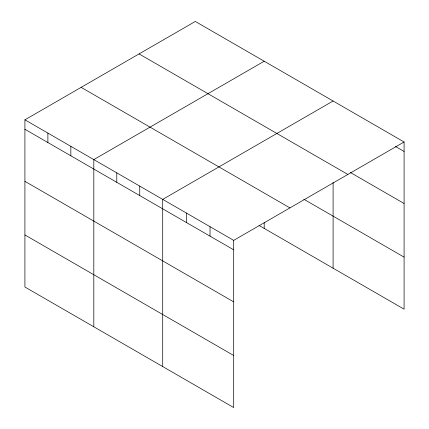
<?xml version="1.0" encoding="UTF-8"?>
<svg xmlns="http://www.w3.org/2000/svg" width="429" height="429" viewBox="0 0 429 429"><rect width="100%" height="100%" fill="white"/><g stroke="black" fill="none" stroke-linecap="round" stroke-linejoin="round"><path stroke-width="0.64" d="M259.036 225.434L404.086 309.175L404.086 141.988L195.302 21.45L24.914 119.825L24.914 287.012L233.698 407.55L233.698 240.363L24.914 119.825M264.2 61.229L93.812 159.599L93.812 326.791M333.097 101.008L162.709 199.378L162.709 366.564M233.698 240.363L404.086 141.988M395.431 146.45L404.086 151.448M350.413 172.512L404.086 203.496M139.076 53.915L347.855 174.453M303.818 199.238L404.086 257.127M81.145 87.36L289.924 207.899M24.914 129.279L233.698 249.817M24.914 181.333L233.698 301.871M24.914 234.958L233.698 355.496M333.097 182.379L333.097 268.195M264.2 222.41L264.2 228.416M210.033 226.7L210.033 236.159M186.374 213.041L186.374 222.495M139.747 186.122L139.747 195.576M116.779 172.86L116.779 182.32M70.849 146.343L70.849 155.797M47.882 133.081L47.882 142.541"/></g></svg>
